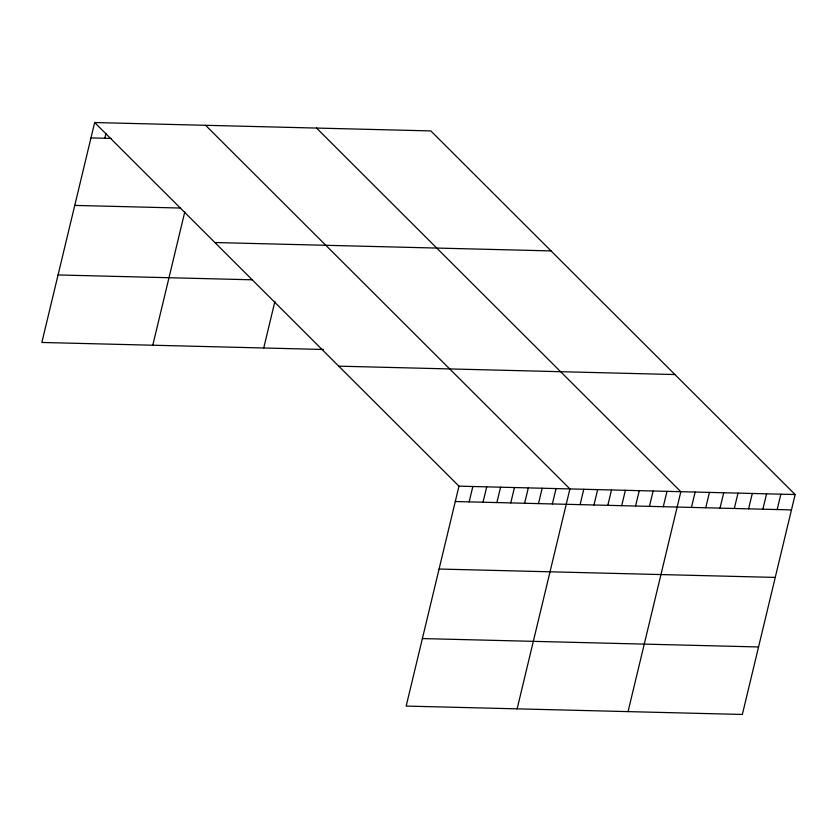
<?xml version="1.0" encoding="UTF-8"?>
<svg xmlns="http://www.w3.org/2000/svg" width="837" height="837" viewBox="0 0 837 837"><rect width="100%" height="100%" fill="white"/><g stroke="black" fill="none" stroke-linecap="round" stroke-linejoin="round"><path stroke-width="1.26" d="M94.654 122.537L458.979 486.161L406.175 706.083L742.346 714.463L795.15 494.541L430.825 130.917L94.654 122.537L41.85 342.459L323.469 349.479M104.824 138.251L105.964 133.522M152.784 345.221L184.778 211.97M263.728 347.993L274.923 301.351M469.159 501.876L472.842 486.506M483.022 502.221L486.715 486.852M496.885 502.566L500.578 487.197M510.758 502.911L514.452 487.542M524.621 503.257L528.314 487.887M538.494 503.602L542.177 488.233M552.357 503.947L556.05 488.578M517.12 708.855L569.913 488.923L205.588 125.299M580.093 504.648L583.787 489.268M593.956 504.993L597.649 489.614M607.829 505.339L611.512 489.959M621.692 505.684L625.385 490.304M635.555 506.029L639.248 490.66M649.428 506.375L653.122 491.005M663.291 506.72L666.984 491.35M628.053 711.617L680.847 491.696L316.522 128.061M691.446 507.421L695.139 492.051M705.737 507.777L709.431 492.407M720.019 508.132L723.712 492.763M734.311 508.488L738.004 493.119M748.602 508.844L752.285 493.474M762.884 509.199L766.577 493.83M777.175 509.555L780.858 494.186M90.961 137.906L111.133 138.408M74.755 205.41L180.646 208.047M214.879 242.531L551.049 250.912M58.056 274.954L252.199 279.799M338.755 366.167L674.925 374.547M458.979 486.161L795.15 494.541M455.286 501.53L791.457 509.911M439.08 569.034L775.25 577.415M422.382 638.579L758.552 646.959"/></g></svg>
